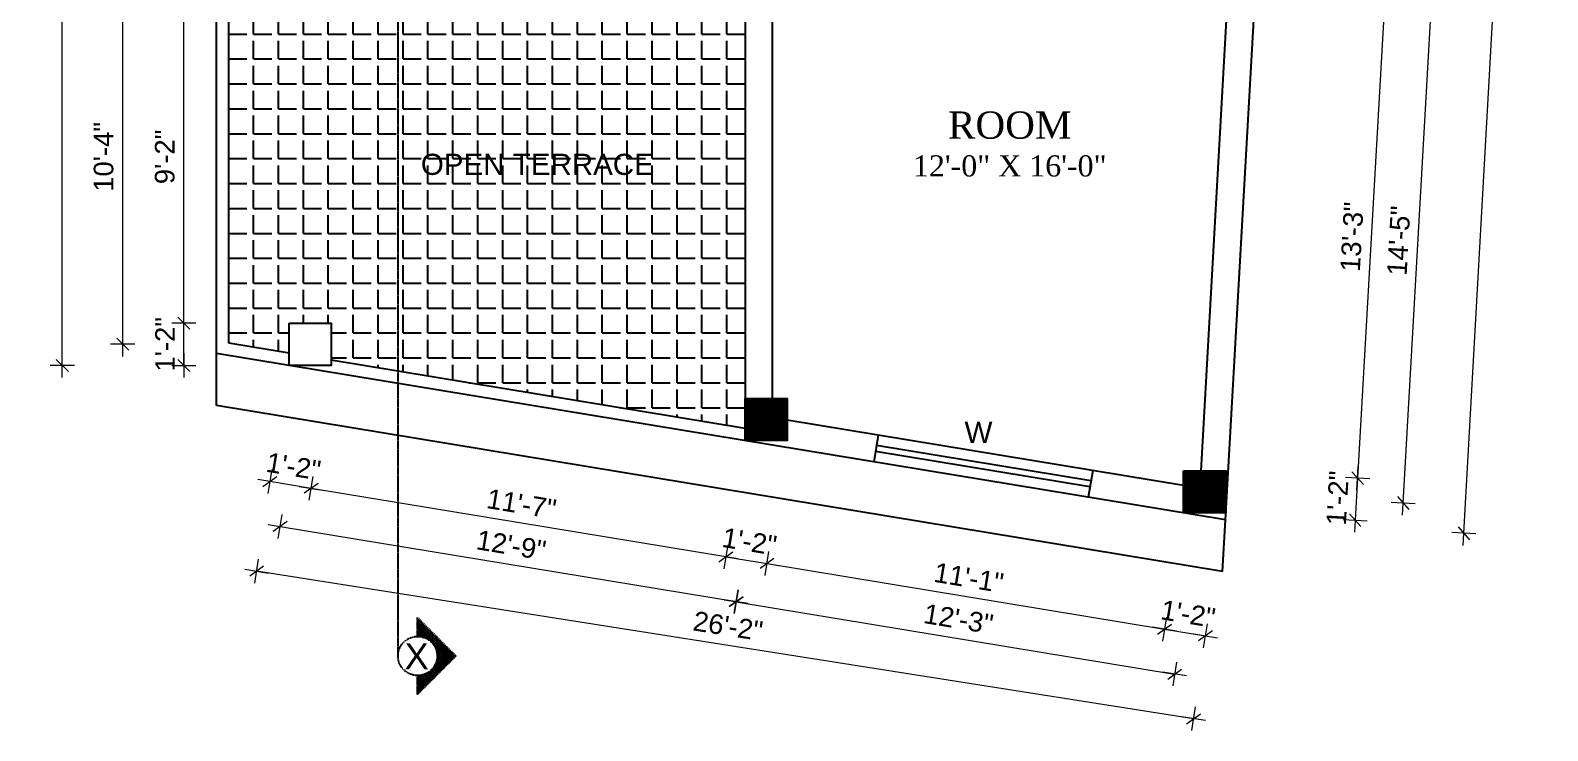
# Model space of a CAD drawing. Header units: inches. Extents: x -5587 to 4723, y -10407 to -7342.
# Drawn here: x -4218 to -3716, y -8019 to -7787 of the extents above; entities that cross this region are included whole.
import ezdxf
from ezdxf.enums import TextEntityAlignment as Align

# ---------------------------------------------------------------- set-up
doc = ezdxf.new("R2010")
doc.units = ezdxf.units.IN
doc.header["$LTSCALE"] = 0.5
doc.header["$MEASUREMENT"] = 0
doc.header["$PDMODE"] = 66
doc.linetypes.add('CENTERX2', pattern=[4, 2.5, -0.5, 0.5, -0.5])
doc.layers.add('A-Sect-Iden', color=111, linetype='CENTERX2')
for name, color, linetype, lineweight in [('DIM', 180, 'Continuous', 5), ('TEXT', 220, 'Continuous', 9), ('Toilet', 7, 'Continuous', 25)]:
    doc.layers.add(name, color=color, linetype=linetype, lineweight=lineweight)
doc.styles.add('arial', font='arial.ttf')
doc.styles.add('HEADING', font='swissel.ttf')
doc.styles.get("Standard").update_dxf_attribs({"font": 'arial.ttf'})
doc.dimstyles.new('1 96', dxfattribs={"dimtxt": 6.5, "dimasz": 4, "dimexe": 0, "dimexo": 0, "dimgap": 3, "dimtad": 1, "dimdec": 0, "dimzin": 11, "dimdsep": 46, "dimlunit": 3, "dimtxsty": 'arial', "dimblk": 'oblique', "dimcen": 4, "dimse1": 1, "dimse2": 1, "dimclrd": 256, "dimclre": 256, "dimclrt": 256, "dimadec": 0, "dimazin": 0, "dimtfac": 1, "dimtdec": 0, "dimtix": 1, "dimtmove": 0, "dimatfit": 3, "dimldrblk": 'Arrow2', "dimfxl": 1, "dimtolj": 1, "dimtzin": 0, "dimlwd": -1, "dimlwe": 9, "dimarcsym": 0})
pattern_1 = [(45, (1216.27863, 0), (-0.0883883476, 0.0883883476), [])]

# ---------------------------------------------------------------- blocks, each defined once
blk = doc.blocks.new('oblique')
at = {"lineweight": 9}
for p, q in [((1, 0), (-1, 0)), ((-0.5, -0.5), (0.5, 0.5)), ((0, 1), (0, -1))]:
    blk.add_line(p, q, dxfattribs=at)
blk = doc.blocks.new('*D940')
at = {"layer": 'Defpoints', "color": 0, "transparency": 16777216}
for p in [(-4118.39, -7897.73), (-3981.39, -7922.64), (-4125.1, -7938.45)]:
    blk.add_point(p, dxfattribs=at)
at = {"layer": 'DIM', "transparency": 16777216}
blk.add_line((-3987.73, -7961.11), (-4125.1, -7938.45), dxfattribs=at)
at = {"layer": 'DIM', "transparency": 16777216, "xscale": 4, "yscale": 4, "zscale": 4}
for p, rotation in [((-4125.1, -7938.45), 170.6334039608126), ((-3987.73, -7961.11), 350.6334039608126)]:
    blk.add_blockref('oblique', p, dxfattribs=dict(at, rotation=rotation))
at = {"layer": 'DIM', "transparency": 16777216, "insert": (-4055.4, -7943.6), "char_height": 6.5, "attachment_point": 5, "rotation": 350.6334, "style": 'arial'}
blk.add_mtext('\\A1;11\'-7"', dxfattribs=at)
blk = doc.blocks.new('_Oblique')
at = {"color": 0, "linetype": 'ByBlock', "lineweight": -2}
blk.add_line((-0.5, -0.5), (0.5, 0.5), dxfattribs=at)
blk = doc.blocks.new('Arrow2')
for p, q in [((-4.1, 0.75), (-3.08, 0)), ((0, 0), (-4.1, 0.75)), ((-3.08, 0), (-4.1, -0.75)), ((-4.1, -0.75), (0, 0))]:
    blk.add_line(p, q)
blk.add_solid([(-4.1, 0.75), (0, 0), (-3.08, 0), (-4.1, -0.75)])
blk = doc.blocks.new('*D941')
at = {"layer": 'Defpoints', "color": 0, "transparency": 16777216}
for p in [(-4132.39, -7897.73), (-4118.39, -7897.73), (-4138.73, -7936.2)]:
    blk.add_point(p, dxfattribs=at)
at = {"layer": 'DIM', "transparency": 16777216}
for p, q in [((-4138.73, -7936.2), (-4142.68, -7935.55)), ((-4125.1, -7938.45), (-4138.73, -7936.2)), ((-4125.1, -7938.45), (-4121.16, -7939.1))]:
    blk.add_line(p, q, dxfattribs=at)
at = {"layer": 'DIM', "transparency": 16777216, "xscale": 4, "yscale": 4, "zscale": 4}
for p, rotation in [((-4138.73, -7936.2), 350.6334039608126), ((-4125.1, -7938.45), 170.6334039608126)]:
    blk.add_blockref('oblique', p, dxfattribs=dict(at, rotation=rotation))
at = {"layer": 'DIM', "transparency": 16777216, "insert": (-4130.9, -7931.15), "char_height": 6.5, "attachment_point": 5, "rotation": 350.6334, "style": 'arial'}
blk.add_mtext('\\A1;1\'-2"', dxfattribs=at)
blk = doc.blocks.new('*D942')
at = {"layer": 'Defpoints', "color": 0, "transparency": 16777216}
for p in [(-3981.39, -7922.64), (-3967.39, -7922.64), (-3974.1, -7963.36)]:
    blk.add_point(p, dxfattribs=at)
at = {"layer": 'DIM', "transparency": 16777216}
for p, q in [((-3987.73, -7961.11), (-3991.68, -7960.46)), ((-3987.73, -7961.11), (-3974.1, -7963.36)), ((-3974.1, -7963.36), (-3970.16, -7964.01))]:
    blk.add_line(p, q, dxfattribs=at)
at = {"layer": 'DIM', "transparency": 16777216, "xscale": 4, "yscale": 4, "zscale": 4}
for p, rotation in [((-3987.73, -7961.11), 350.6334039608126), ((-3974.1, -7963.36), 170.6334039608126)]:
    blk.add_blockref('oblique', p, dxfattribs=dict(at, rotation=rotation))
at = {"layer": 'DIM', "transparency": 16777216, "insert": (-3979.9, -7956.05), "char_height": 6.5, "attachment_point": 5, "rotation": 350.6334, "style": 'arial'}
blk.add_mtext('\\A1;1\'-2"', dxfattribs=at)
blk = doc.blocks.new('*D943')
at = {"layer": 'Defpoints', "color": 0, "transparency": 16777216}
for p in [(-3967.39, -7922.64), (-3836.14, -7946.6), (-3842.49, -7985.07)]:
    blk.add_point(p, dxfattribs=at)
at = {"layer": 'DIM', "transparency": 16777216}
blk.add_line((-3974.1, -7963.36), (-3842.49, -7985.07), dxfattribs=at)
at = {"layer": 'DIM', "transparency": 16777216, "xscale": 4, "yscale": 4, "zscale": 4}
for p, rotation in [((-3974.1, -7963.36), 170.6334039608126), ((-3842.49, -7985.07), 350.6334039608126)]:
    blk.add_blockref('oblique', p, dxfattribs=dict(at, rotation=rotation))
at = {"layer": 'DIM', "transparency": 16777216, "insert": (-3907.28, -7968.03), "char_height": 6.5, "attachment_point": 5, "rotation": 350.6334, "style": 'arial'}
blk.add_mtext('\\A1;11\'-1"', dxfattribs=at)
blk = doc.blocks.new('*D944')
at = {"layer": 'Defpoints', "color": 0, "transparency": 16777216}
for p in [(-3836.14, -7946.6), (-3822.14, -7946.6), (-3828.86, -7987.32)]:
    blk.add_point(p, dxfattribs=at)
at = {"layer": 'DIM', "transparency": 16777216}
for p, q in [((-3842.49, -7985.07), (-3846.43, -7984.42)), ((-3842.49, -7985.07), (-3828.86, -7987.32)), ((-3828.86, -7987.32), (-3824.91, -7987.97))]:
    blk.add_line(p, q, dxfattribs=at)
at = {"layer": 'DIM', "transparency": 16777216, "xscale": 4, "yscale": 4, "zscale": 4}
for p, rotation in [((-3842.49, -7985.07), 350.6334039608126), ((-3828.86, -7987.32), 170.6334039608126)]:
    blk.add_blockref('oblique', p, dxfattribs=dict(at, rotation=rotation))
at = {"layer": 'DIM', "transparency": 16777216, "insert": (-3834.65, -7980.01), "char_height": 6.5, "attachment_point": 5, "rotation": 350.6334, "style": 'arial'}
blk.add_mtext('\\A1;1\'-2"', dxfattribs=at)
blk = doc.blocks.new('*D945')
at = {"layer": 'Defpoints', "color": 0, "transparency": 16777216}
for p in [(-4125.39, -7890.73), (-3974.39, -7915.64), (-3984.34, -7975.98)]:
    blk.add_point(p, dxfattribs=at)
at = {"layer": 'DIM', "transparency": 16777216}
blk.add_line((-4135.34, -7951.07), (-3984.34, -7975.98), dxfattribs=at)
at = {"layer": 'DIM', "transparency": 16777216, "xscale": 4, "yscale": 4, "zscale": 4}
for p, rotation in [((-4135.34, -7951.07), 170.6334039608231), ((-3984.34, -7975.98), 350.6334039608231)]:
    blk.add_blockref('oblique', p, dxfattribs=dict(at, rotation=rotation))
at = {"layer": 'DIM', "transparency": 16777216, "insert": (-4058.81, -7957.29), "char_height": 6.5, "attachment_point": 5, "rotation": 350.6334, "style": 'arial'}
blk.add_mtext('\\A1;12\'-9"', dxfattribs=at)
blk = doc.blocks.new('*D946')
at = {"layer": 'Defpoints', "color": 0, "transparency": 16777216}
for p in [(-3974.39, -7915.64), (-3829.14, -7939.6), (-3839.1, -7999.95)]:
    blk.add_point(p, dxfattribs=at)
at = {"layer": 'DIM', "transparency": 16777216}
blk.add_line((-3984.34, -7975.99), (-3839.1, -7999.95), dxfattribs=at)
at = {"layer": 'DIM', "transparency": 16777216, "xscale": 4, "yscale": 4, "zscale": 4}
for p, rotation in [((-3984.34, -7975.99), 170.6334039608126), ((-3839.1, -7999.95), 350.6334039608126)]:
    blk.add_blockref('oblique', p, dxfattribs=dict(at, rotation=rotation))
at = {"layer": 'DIM', "transparency": 16777216, "insert": (-3910.69, -7981.73), "char_height": 6.5, "attachment_point": 5, "rotation": 350.6334, "style": 'arial'}
blk.add_mtext('\\A1;12\'-3"', dxfattribs=at)
blk = doc.blocks.new('*D947')
at = {"layer": 'Defpoints', "color": 0, "transparency": 16777216}
for p in [(-4132.39, -7897.73), (-3822.14, -7946.6), (-4143.12, -7965.89)]:
    blk.add_point(p, dxfattribs=at)
at = {"layer": 'DIM', "transparency": 16777216}
blk.add_line((-3832.88, -8014.75), (-4143.12, -7965.89), dxfattribs=at)
at = {"layer": 'DIM', "transparency": 16777216, "xscale": 4, "yscale": 4, "zscale": 4}
for p, rotation in [((-4143.12, -7965.89), 171.0490774371677), ((-3832.88, -8014.75), 351.0490774371677)]:
    blk.add_blockref('oblique', p, dxfattribs=dict(at, rotation=rotation))
at = {"layer": 'DIM', "transparency": 16777216, "insert": (-3987.02, -7984.08), "char_height": 6.5, "attachment_point": 5, "rotation": 351.0491, "style": 'arial'}
blk.add_mtext('\\A1;26\'-2"', dxfattribs=at)
blk = doc.blocks.new('*D948')
at = {"layer": 'Defpoints', "color": 0, "transparency": 16777216}
for p in [(-4167.21, -7883.73), (-4132.39, -7883.73), (-4132.39, -7897.73)]:
    blk.add_point(p, dxfattribs=at)
at = {"layer": 'DIM', "transparency": 16777216}
for p, q in [((-4167.21, -7883.73), (-4167.21, -7879.73)), ((-4167.21, -7897.73), (-4167.21, -7883.73)), ((-4167.21, -7897.73), (-4167.21, -7901.73))]:
    blk.add_line(p, q, dxfattribs=at)
at = {"layer": 'DIM', "transparency": 16777216, "xscale": 4, "yscale": 4, "zscale": 4}
for p, rotation in [((-4167.21, -7883.73), 270), ((-4167.21, -7897.73), 90)]:
    blk.add_blockref('oblique', p, dxfattribs=dict(at, rotation=rotation))
at = {"layer": 'DIM', "transparency": 16777216, "insert": (-4173.47, -7890.73), "char_height": 6.5, "attachment_point": 5, "rotation": 90, "style": 'arial'}
blk.add_mtext('\\A1;1\'-2"', dxfattribs=at)
blk = doc.blocks.new('*D949')
at = {"layer": 'Defpoints', "color": 0, "transparency": 16777216}
for p in [(-4167.21, -7773.6), (-4132.39, -7773.6), (-4132.39, -7883.73)]:
    blk.add_point(p, dxfattribs=at)
at = {"layer": 'DIM', "transparency": 16777216}
blk.add_line((-4167.21, -7883.73), (-4167.21, -7773.6), dxfattribs=at)
at = {"layer": 'DIM', "transparency": 16777216, "xscale": 4, "yscale": 4, "zscale": 4}
for p, rotation in [((-4167.21, -7773.6), 90), ((-4167.21, -7883.73), 270)]:
    blk.add_blockref('oblique', p, dxfattribs=dict(at, rotation=rotation))
at = {"layer": 'DIM', "transparency": 16777216, "insert": (-4173.53, -7828.67), "char_height": 6.5, "attachment_point": 5, "rotation": 90, "style": 'arial'}
blk.add_mtext('\\A1;9\'-2"', dxfattribs=at)
blk = doc.blocks.new('*D955')
at = {"layer": 'Defpoints', "color": 0, "transparency": 16777216}
for p in [(-4187.47, -7766.6), (-4125.39, -7766.6), (-4125.39, -7890.73)]:
    blk.add_point(p, dxfattribs=at)
at = {"layer": 'DIM', "transparency": 16777216}
blk.add_line((-4187.47, -7890.73), (-4187.47, -7766.6), dxfattribs=at)
at = {"layer": 'DIM', "transparency": 16777216, "xscale": 4, "yscale": 4, "zscale": 4}
for p, rotation in [((-4187.47, -7766.6), 90), ((-4187.47, -7890.73), 270)]:
    blk.add_blockref('oblique', p, dxfattribs=dict(at, rotation=rotation))
at = {"layer": 'DIM', "transparency": 16777216, "insert": (-4193.79, -7828.67), "char_height": 6.5, "attachment_point": 5, "rotation": 90, "style": 'arial'}
blk.add_mtext('\\A1;10\'-4"', dxfattribs=at)
blk = doc.blocks.new('*D958')
at = {"layer": 'Defpoints', "color": 0, "transparency": 16777216}
for p in [(-4207.48, -7544.32), (-4132.39, -7544.32), (-4132.39, -7897.73)]:
    blk.add_point(p, dxfattribs=at)
at = {"layer": 'DIM', "transparency": 16777216}
blk.add_line((-4207.48, -7897.73), (-4207.48, -7544.32), dxfattribs=at)
at = {"layer": 'DIM', "transparency": 16777216, "xscale": 4, "yscale": 4, "zscale": 4}
for p, rotation in [((-4207.48, -7544.32), 90), ((-4207.48, -7897.73), 270)]:
    blk.add_blockref('oblique', p, dxfattribs=dict(at, rotation=rotation))
at = {"layer": 'DIM', "transparency": 16777216, "insert": (-4213.8, -7721.03), "char_height": 6.5, "attachment_point": 5, "rotation": 90, "style": 'arial'}
blk.add_mtext('\\A1;29\'-5"', dxfattribs=at)
blk = doc.blocks.new('*D964')
at = {"layer": 'Defpoints', "color": 0, "transparency": 16777216}
for p in [(-3812.39, -7773.57), (-3822.14, -7932.6), (-3778.5, -7935.06)]:
    blk.add_point(p, dxfattribs=at)
at = {"layer": 'DIM', "transparency": 16777216}
blk.add_line((-3769.54, -7775.98), (-3778.5, -7935.06), dxfattribs=at)
at = {"layer": 'DIM', "transparency": 16777216, "xscale": 4, "yscale": 4, "zscale": 4}
for p, rotation in [((-3769.54, -7775.98), 86.77451339905117), ((-3778.5, -7935.06), 266.7745133990512)]:
    blk.add_blockref('oblique', p, dxfattribs=dict(at, rotation=rotation))
at = {"layer": 'DIM', "transparency": 16777216, "insert": (-3780.33, -7855.16), "char_height": 6.5, "attachment_point": 5, "rotation": 86.7745, "style": 'arial'}
blk.add_mtext('\\A1;13\'-3"', dxfattribs=at)
blk = doc.blocks.new('*D965')
at = {"layer": 'Defpoints', "color": 0, "transparency": 16777216}
for p in [(-3822.14, -7932.6), (-3822.14, -7946.6), (-3779.29, -7949.02)]:
    blk.add_point(p, dxfattribs=at)
at = {"layer": 'DIM', "transparency": 16777216}
for p, q in [((-3778.5, -7935.06), (-3778.28, -7931.07)), ((-3778.5, -7935.06), (-3779.29, -7949.02)), ((-3779.29, -7949.02), (-3779.51, -7953.01))]:
    blk.add_line(p, q, dxfattribs=at)
at = {"layer": 'DIM', "transparency": 16777216, "xscale": 4, "yscale": 4, "zscale": 4}
for p, rotation in [((-3778.5, -7935.06), 266.7745133990512), ((-3779.29, -7949.02), 86.77451339905117)]:
    blk.add_blockref('oblique', p, dxfattribs=dict(at, rotation=rotation))
at = {"layer": 'DIM', "transparency": 16777216, "insert": (-3785.15, -7941.69), "char_height": 6.5, "attachment_point": 5, "rotation": 86.7745, "style": 'arial'}
blk.add_mtext('\\A1;1\'-2"', dxfattribs=at)
blk = doc.blocks.new('*D966')
at = {"layer": 'Defpoints', "color": 0, "transparency": 16777216}
for p in [(-3819.39, -7766.57), (-3753.65, -7770.27), (-3829.14, -7939.6)]:
    blk.add_point(p, dxfattribs=at)
at = {"layer": 'DIM', "transparency": 16777216}
blk.add_line((-3763.4, -7943.31), (-3753.65, -7770.27), dxfattribs=at)
at = {"layer": 'DIM', "transparency": 16777216, "xscale": 4, "yscale": 4, "zscale": 4}
for p, rotation in [((-3753.65, -7770.27), 86.77450968717898), ((-3763.4, -7943.31), 266.774509687179)]:
    blk.add_blockref('oblique', p, dxfattribs=dict(at, rotation=rotation))
at = {"layer": 'DIM', "transparency": 16777216, "insert": (-3764.84, -7856.43), "char_height": 6.5, "attachment_point": 5, "rotation": 86.7745, "style": 'arial'}
blk.add_mtext('\\A1;14\'-5"', dxfattribs=at)
blk = doc.blocks.new('*D969')
at = {"layer": 'Defpoints', "color": 0, "transparency": 16777216}
for p in [(-3798.49, -7526.96), (-3719.57, -7531.41), (-3822.27, -7948.89)]:
    blk.add_point(p, dxfattribs=at)
at = {"layer": 'DIM', "transparency": 16777216}
blk.add_line((-3743.35, -7953.34), (-3719.57, -7531.41), dxfattribs=at)
at = {"layer": 'DIM', "transparency": 16777216, "xscale": 4, "yscale": 4, "zscale": 4}
for p, rotation in [((-3719.57, -7531.41), 86.77451339904515), ((-3743.35, -7953.34), 266.7745133990452)]:
    blk.add_blockref('oblique', p, dxfattribs=dict(at, rotation=rotation))
at = {"layer": 'DIM', "transparency": 16777216, "insert": (-3737.77, -7742.02), "char_height": 6.5, "attachment_point": 5, "rotation": 86.7745, "style": 'arial'}
blk.add_mtext('\\A1;35\'-3"', dxfattribs=at)

msp = doc.modelspace()

# ---------------------------------------------------------------- hatches: boundary and pattern name
h = msp.add_hatch()
h.set_pattern_fill('ANSI31', color=256)
h.set_pattern_definition(pattern_1)
h.paths.add_polyline_path([(-3967.39, -7908.64), (-3981.39, -7908.64), (-3981.39, -7922.64), (-3967.39, -7922.64)])
h = msp.add_hatch()
h.set_pattern_fill('ANSI31', color=256)
h.set_pattern_definition(pattern_1)
h.paths.add_polyline_path([(-3822.14, -7932.6), (-3836.14, -7932.6), (-3836.14, -7946.6), (-3822.14, -7946.6)])
at = {"layer": 'A-Sect-Iden', "ltscale": 0.5}
h = msp.add_hatch(dxfattribs=at)
h.set_pattern_fill('ANSI37', color=2, scale=4.8, angle=359.9886, style=0)
h.set_pattern_definition([(225.0114023, (21828.64596, -2054.55527), (0.424348492, -0.424179628), []), (315.0114023, (21828.64596, -2054.55527), (0.424179628, 0.424348492), [])])
h.paths.add_polyline_path([(-4089.83, -7987.49), (-4089.82, -7981.26), (-4077.11, -7993.97), (-4089.83, -8006.68), (-4089.83, -8000.45, 1)])
at = {"layer": 'Toilet'}
h = msp.add_hatch(dxfattribs=at)
h.set_pattern_fill('ANGLE', color=256, scale=30, style=0)
h.set_pattern_definition([(0, (-5959.153, 0), (0, 8.25), [6, -2.25]), (90, (-5959.153, 0), (-8.25, 5e-16), [6, -2.25])])
h.paths.add_polyline_path([(-3980.39, -7772.6), (-4082.39, -7772.6), (-4096.31, -7772.6), (-4096.31, -7899.63), (-3980.39, -7918.75), (-3980.39, -7910.81)])
h.paths.add_polyline_path([(-4090.55, -7836.57), (-4009.78, -7836.57), (-4009.78, -7825.71), (-4090.55, -7825.71)], flags=24)
h.paths.add_polyline_path([(-4129.39, -7681.6), (-4132.39, -7681.6), (-4132.39, -7671.6), (-4152.39, -7671.6), (-4152.39, -7890.38), (-4132.39, -7893.68), (-4132.39, -7883.73), (-4118.39, -7883.73), (-4118.39, -7895.99), (-4096.31, -7899.63), (-4096.31, -7772.6), (-4118.39, -7772.6), (-4120.39, -7772.6), (-4132.39, -7772.6), (-4132.39, -7760.6), (-4129.39, -7760.6)])

# ---------------------------------------------------------------- linework, layer by layer
for p, q in [((-4156.39, -7911.01), (-4156.39, -7667.6)), ((-4152.39, -7890.38), (-4152.39, -7671.6)), ((-4132.39, -7897.73), (-4156.39, -7893.78)), ((-4132.39, -7893.68), (-4152.39, -7890.38)), ((-3823.23, -7965.96), (-3822.27, -7948.89))]:
    msp.add_line(p, q)
at = {"layer": 'A-Sect-Iden', "ltscale": 0.1}
msp.add_line((-4096.31, -7993.97), (-4096.31, -7478.53), dxfattribs=at)
msp.add_lwpolyline([(-4089.83, -7987.49), (-4089.82, -7981.26), (-4077.11, -7993.97), (-4089.83, -8006.68), (-4089.83, -8000.45)], dxfattribs=at)
msp.add_circle((-4089.83, -7993.97), 6.48, dxfattribs=at)
at = {"layer": 'Toilet'}
for p, q in [((-3822.27, -7948.89), (-3802.65, -7600.79)), ((-3981.39, -7773.6), (-3981.39, -7908.64)), ((-3972.39, -7773.6), (-3972.39, -7908.64)), ((-3830.37, -7932.6), (-3821.4, -7773.57)), ((-3822.27, -7948.89), (-4132.39, -7897.73)), ((-3981.39, -7918.59), (-4118.39, -7895.99)), ((-3823.23, -7965.96), (-4156.39, -7911.01)), ((-3836.14, -7937.48), (-3967.39, -7915.83)), ((-3937.28, -7920.8), (-3938.75, -7929.68)), ((-3866.81, -7935.97), (-3937.85, -7924.25)), ((-3867.14, -7937.94), (-3938.18, -7926.22)), ((-3866.24, -7932.51), (-3867.71, -7941.39))]:
    msp.add_line(p, q, dxfattribs=at)
for points in [[(-4132.39, -7883.73), (-4118.39, -7883.73), (-4118.39, -7897.73), (-4132.39, -7897.73)], [(-3981.39, -7908.64), (-3967.39, -7908.64), (-3967.39, -7922.64), (-3981.39, -7922.64)], [(-3836.14, -7932.6), (-3822.14, -7932.6), (-3822.14, -7946.6), (-3836.14, -7946.6)]]:
    msp.add_lwpolyline(points, close=True, dxfattribs=at)

# ---------------------------------------------------------------- texts
at = {"width": 83.2761, "attachment_point": 2}
for s, insert, char_height in [('{\\fTimes New Roman|b0|i0|c0|p18;ROOM}', (-3893.71, -7813.62), 9.03), ('{\\fTimes New Roman|b0|i0|c0|p18;12\'-0" X 16\'-0"}', (-3893.71, -7828.16), 7)]:
    msp.add_mtext(s, dxfattribs=dict(at, insert=insert, char_height=char_height))
at = {"layer": 'A-Sect-Iden', "ltscale": 0.5, "insert": (-4090.15, -7994.05), "char_height": 8.64, "width": 27.6731, "attachment_point": 5, "style": 'HEADING'}
msp.add_mtext('{\\fArial|b0|i0|c0|p34;X}', dxfattribs=at)
at = {"layer": 'TEXT', "style": 'arial'}
msp.add_text('OPEN TERRACE', height=7, dxfattribs=at).set_placement((-4050.17, -7831.14), align=Align.MIDDLE_CENTER)
at = {"layer": 'TEXT', "insert": (-3904.06, -7919.91), "char_height": 7, "width": 65, "attachment_point": 5, "style": 'arial'}
msp.add_mtext('W', dxfattribs=at)

# ---------------------------------------------------------------- dimensions: what is measured, and where the dimension line sits
at = {"layer": 'DIM'}
for p1, p2, distance, picture, middle in [((-3822.27, -7948.89), (-3798.49, -7526.96), -79.05, '*D969', (-3737.77, -7742.02)), ((-3829.14, -7939.6), (-3819.39, -7766.57), -65.84, '*D966', (-3764.84, -7856.43)), ((-4125.39, -7890.73), (-3974.39, -7915.64), -61.16, '*D945', (-4058.81, -7957.29)), ((-3822.14, -7946.6), (-4132.39, -7897.73), 68.99, '*D947', (-3987.02, -7984.08))]:
    dim = msp.add_aligned_dim(p1=p1, p2=p2, distance=distance, dimstyle='1 96', override={"dimtmove": 1}, dxfattribs=at)
    dim.commit()
    dim.dimension.update_dxf_attribs({"geometry": picture, "text_midpoint": middle})
for base, p1, p2, angle, picture, middle in [((-4207.48, -7544.32), (-4132.39, -7897.73), (-4132.39, -7544.32), 90, '*D958', (-4213.8, -7721.03)), ((-4187.47, -7766.6), (-4125.39, -7890.73), (-4125.39, -7766.6), 90, '*D955', (-4193.79, -7828.67)), ((-4167.21, -7773.6), (-4132.39, -7883.73), (-4132.39, -7773.6), 90, '*D949', (-4173.53, -7828.67)), ((-3778.5, -7935.06), (-3812.39, -7773.57), (-3822.14, -7932.6), 266.7745, '*D964', (-3780.33, -7855.16)), ((-4167.21, -7883.73), (-4132.39, -7897.73), (-4132.39, -7883.73), 90, '*D948', (-4173.47, -7890.73)), ((-4138.73, -7936.2), (-4118.39, -7897.73), (-4132.39, -7897.73), 170.6334, '*D941', (-4130.9, -7931.15)), ((-4125.1, -7938.45), (-3981.39, -7922.64), (-4118.39, -7897.73), 170.6334, '*D940', (-4055.4, -7943.6)), ((-3839.1, -7999.95), (-3974.39, -7915.64), (-3829.14, -7939.6), 170.6334, '*D946', (-3910.69, -7981.73)), ((-3974.1, -7963.36), (-3981.39, -7922.64), (-3967.39, -7922.64), 170.6334, '*D942', (-3979.9, -7956.05)), ((-3842.49, -7985.07), (-3967.39, -7922.64), (-3836.14, -7946.6), 170.6334, '*D943', (-3907.28, -7968.03)), ((-3779.29, -7949.02), (-3822.14, -7932.6), (-3822.14, -7946.6), 266.7745, '*D965', (-3785.15, -7941.69)), ((-3828.86, -7987.32), (-3836.14, -7946.6), (-3822.14, -7946.6), 170.6334, '*D944', (-3834.65, -7980.01))]:
    dim = msp.add_linear_dim(base=base, p1=p1, p2=p2, angle=angle, dimstyle='1 96', override={"dimtmove": 1}, dxfattribs=at)
    dim.commit()
    dim.dimension.update_dxf_attribs({"geometry": picture, "text_midpoint": middle})

doc.saveas('drawing.dxf')
